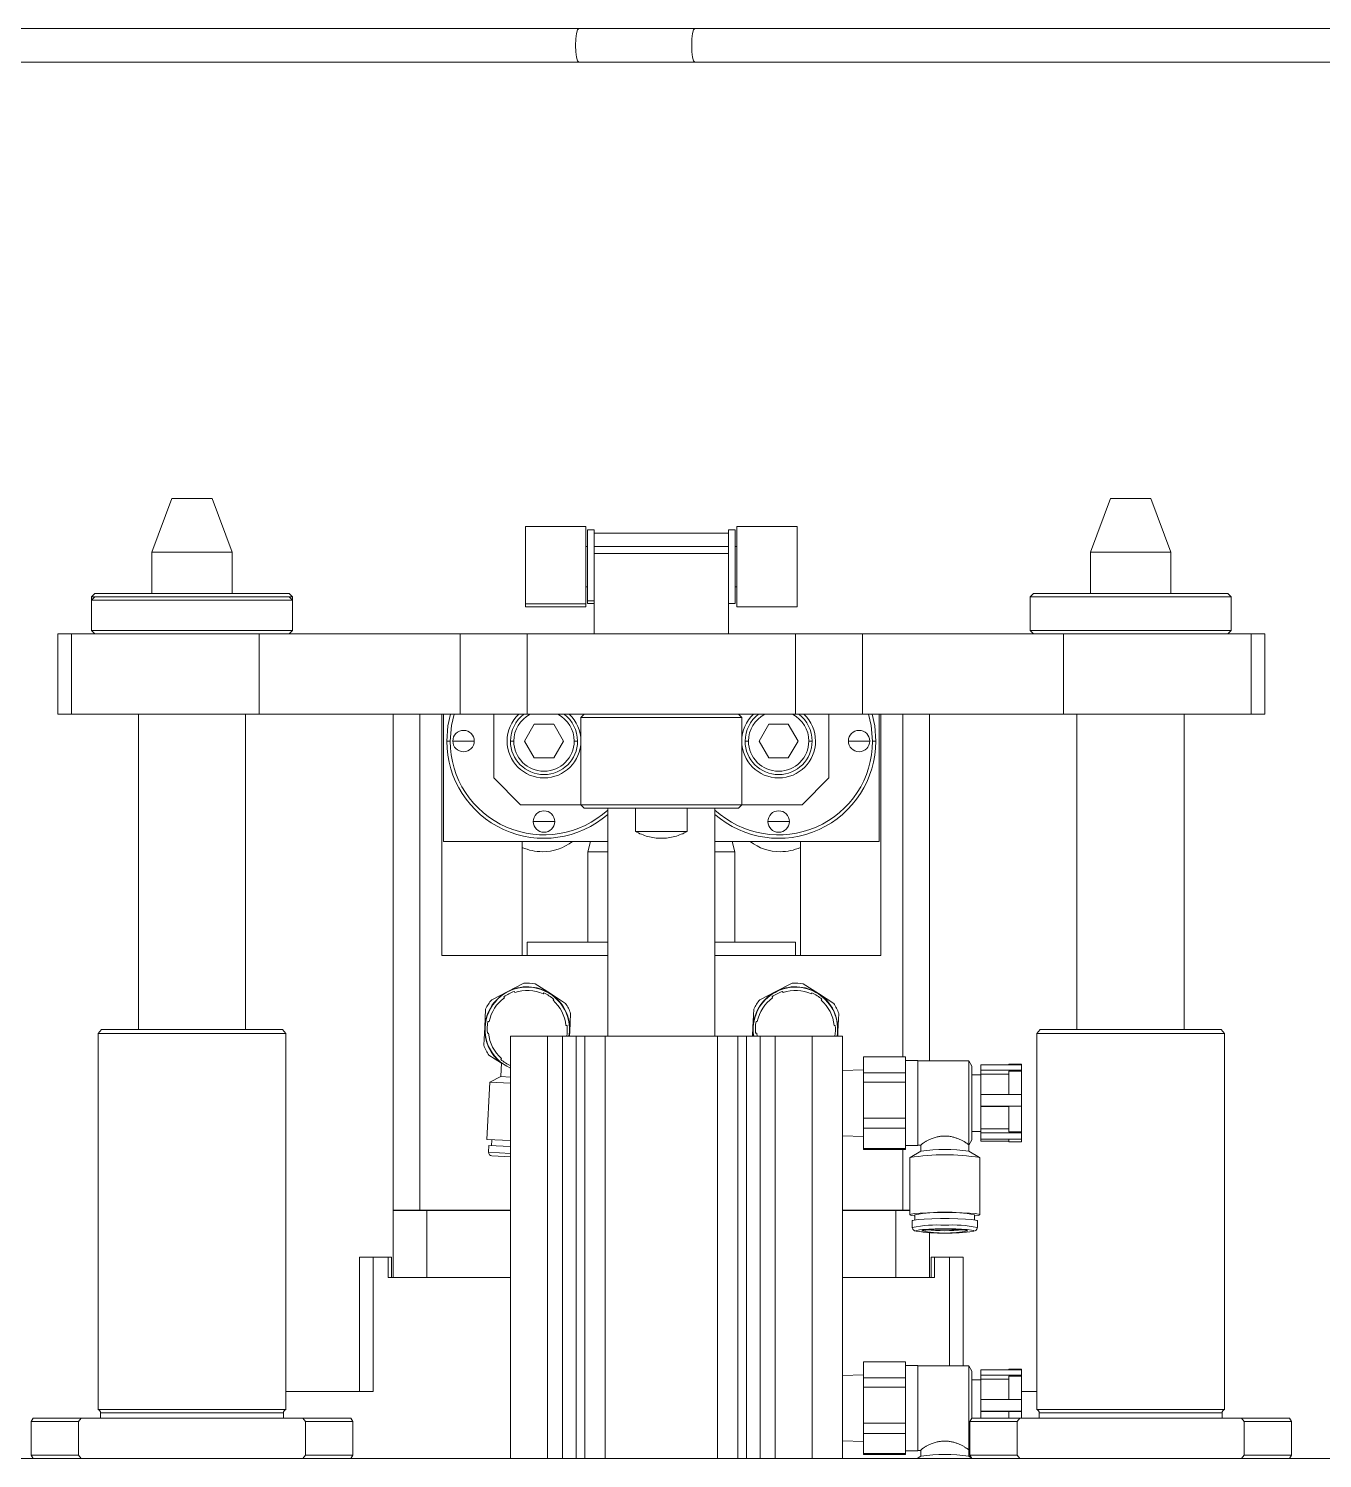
# Model space of a CAD drawing. Header units: millimetres. Extents: x 29 to 2500, y -68 to 1852.
# Drawn here: x 398.9 to 591.9, y 216.4 to 429.7 of the extents above; entities that cross this region are included whole.
import ezdxf

# ---------------------------------------------------------------- set-up
doc = ezdxf.new("R2010")
doc.units = ezdxf.units.MM
doc.header["$LTSCALE"] = 6

msp = doc.modelspace()

# ---------------------------------------------------------------- linework, layer by layer
at = {"color": 7, "linetype": 'Continuous', "lineweight": 18}
for p, q in [((498.252, 429.665), (342.428, 429.665)), ((634.302, 429.665), (480.935, 429.665)), ((342.428, 424.665), (498.252, 424.665)), ((480.935, 424.665), (634.302, 424.665)), ((420.258, 359.59), (417.258, 351.59)), ((420.258, 359.59), (421.022, 359.59)), ((421.022, 359.59), (426.258, 359.59)), ((429.258, 351.59), (426.258, 359.59)), ((560.258, 359.59), (557.258, 351.59)), ((560.258, 359.59), (561.022, 359.59)), ((561.022, 359.59), (566.258, 359.59)), ((569.258, 351.59), (566.258, 359.59)), ((482.008, 355.39), (473.008, 355.39)), ((473.008, 355.39), (473.008, 343.848)), ((482.008, 355.39), (482.008, 343.848)), ((483.258, 354.89), (482.258, 354.89)), ((482.258, 354.89), (482.258, 344.31)), ((483.258, 354.89), (483.258, 354.39)), ((503.258, 354.39), (483.258, 354.39)), ((483.258, 352.39), (483.258, 354.39)), ((503.258, 354.39), (503.258, 354.89)), ((503.258, 354.89), (504.258, 354.89)), ((503.258, 354.39), (503.258, 352.39)), ((504.258, 343.89), (504.258, 354.89)), ((504.508, 355.39), (513.508, 355.39)), ((504.508, 343.39), (504.508, 355.39)), ((513.508, 343.39), (513.508, 355.39)), ((482.008, 352.39), (482.258, 352.39)), ((503.258, 352.39), (483.258, 352.39)), ((483.258, 351.39), (483.258, 352.39)), ((503.258, 351.39), (503.258, 352.39)), ((504.258, 352.39), (504.508, 352.39)), ((417.258, 351.59), (417.258, 345.39)), ((417.258, 351.59), (418.786, 351.59)), ((418.786, 351.59), (429.258, 351.59)), ((429.258, 345.39), (429.258, 351.59)), ((503.258, 351.39), (483.258, 351.39)), ((483.258, 351.39), (483.258, 339.39)), ((503.258, 351.39), (503.258, 339.39)), ((557.258, 351.59), (557.258, 345.39)), ((557.258, 351.59), (558.786, 351.59)), ((558.786, 351.59), (569.258, 351.59)), ((569.258, 345.39), (569.258, 351.59)), ((482.008, 346.39), (482.258, 346.39)), ((504.258, 346.39), (504.508, 346.39)), ((408.758, 345.39), (408.258, 344.89)), ((408.758, 344.89), (408.258, 344.39)), ((408.258, 344.89), (408.258, 344.39)), ((408.758, 344.89), (408.258, 344.89)), ((408.258, 344.39), (408.258, 339.89)), ((438.258, 344.39), (408.258, 344.39)), ((408.758, 345.39), (437.758, 345.39)), ((408.758, 344.89), (437.758, 344.89)), ((438.258, 344.89), (437.758, 345.39)), ((438.258, 344.39), (437.758, 344.89)), ((438.258, 344.89), (437.758, 344.89)), ((438.258, 344.39), (438.258, 344.89)), ((438.258, 339.89), (438.258, 344.39)), ((482.008, 343.848), (473.008, 343.848)), ((473.008, 343.848), (473.008, 343.39)), ((473.008, 343.39), (482.008, 343.39)), ((482.008, 343.848), (482.008, 343.39)), ((483.258, 344.31), (482.258, 344.31)), ((482.258, 344.31), (482.258, 343.89)), ((482.258, 343.89), (483.258, 343.89)), ((503.258, 343.89), (504.258, 343.89)), ((504.508, 343.39), (513.508, 343.39)), ((548.758, 345.39), (548.258, 344.89)), ((548.258, 344.89), (548.258, 339.89)), ((578.258, 344.89), (548.258, 344.89)), ((548.758, 345.39), (577.758, 345.39)), ((578.258, 344.89), (577.758, 345.39)), ((578.258, 339.89), (578.258, 344.89)), ((403.258, 327.39), (403.258, 339.39)), ((403.258, 339.39), (405.258, 339.39)), ((405.258, 339.39), (405.258, 327.39)), ((405.258, 339.39), (433.258, 339.39)), ((408.258, 339.89), (408.758, 339.39)), ((408.258, 339.89), (438.258, 339.89)), ((433.258, 327.39), (433.258, 339.39)), ((433.258, 339.39), (463.258, 339.39)), ((437.758, 339.39), (438.258, 339.89)), ((463.258, 339.39), (463.258, 327.39)), ((463.258, 339.39), (473.258, 339.39)), ((473.258, 339.39), (473.258, 327.39)), ((513.258, 339.39), (473.258, 339.39)), ((513.258, 327.39), (513.258, 339.39)), ((513.258, 339.39), (523.258, 339.39)), ((523.258, 327.39), (523.258, 339.39)), ((523.258, 339.39), (553.258, 339.39)), ((548.258, 339.89), (548.758, 339.39)), ((548.258, 339.89), (578.258, 339.89)), ((553.258, 339.39), (553.258, 327.39)), ((553.258, 339.39), (581.258, 339.39)), ((577.758, 339.39), (578.258, 339.89)), ((581.258, 327.39), (581.258, 339.39)), ((581.258, 339.39), (583.258, 339.39)), ((583.258, 339.39), (583.258, 327.39)), ((405.258, 327.39), (403.258, 327.39)), ((405.258, 327.39), (433.258, 327.39)), ((415.258, 327.39), (415.258, 280.39)), ((431.258, 280.39), (431.258, 327.39)), ((463.258, 327.39), (433.258, 327.39)), ((453.258, 253.4), (453.258, 327.39)), ((457.258, 327.39), (457.258, 253.4)), ((460.508, 291.39), (460.508, 327.39)), ((460.758, 327.39), (460.758, 308.39)), ((473.258, 327.39), (463.258, 327.39)), ((468.258, 317.89), (468.258, 327.39)), ((513.258, 327.39), (473.258, 327.39)), ((481.758, 327.39), (481.258, 326.89)), ((481.258, 326.89), (481.258, 313.89)), ((505.258, 326.89), (481.258, 326.89)), ((505.258, 326.89), (504.758, 327.39)), ((505.258, 313.89), (505.258, 326.89)), ((523.258, 327.39), (513.258, 327.39)), ((518.258, 327.39), (518.258, 317.89)), ((553.258, 327.39), (523.258, 327.39)), ((525.758, 327.39), (525.758, 308.39)), ((526.008, 291.39), (526.008, 327.39)), ((529.258, 276.29), (529.258, 327.39)), ((533.258, 327.39), (533.258, 275.69)), ((553.258, 327.39), (581.258, 327.39)), ((555.258, 327.39), (555.258, 280.39)), ((571.258, 280.39), (571.258, 327.39)), ((583.258, 327.39), (581.258, 327.39)), ((474.315, 325.89), (472.871, 323.39)), ((477.202, 325.89), (474.315, 325.89)), ((478.645, 323.39), (477.202, 325.89)), ((509.315, 325.89), (507.871, 323.39)), ((512.202, 325.89), (509.315, 325.89)), ((513.645, 323.39), (512.202, 325.89)), ((461.758, 323.39), (461.258, 323.39)), ((463.758, 323.39), (462.158, 323.39)), ((463.758, 323.39), (465.358, 323.39)), ((470.758, 323.39), (471.258, 323.39)), ((472.871, 323.39), (474.315, 320.89)), ((477.202, 320.89), (478.645, 323.39)), ((480.758, 323.39), (480.258, 323.39)), ((505.758, 323.39), (506.258, 323.39)), ((507.871, 323.39), (509.315, 320.89)), ((512.202, 320.89), (513.645, 323.39)), ((515.758, 323.39), (515.258, 323.39)), ((522.758, 323.39), (521.158, 323.39)), ((522.758, 323.39), (524.358, 323.39)), ((524.758, 323.39), (525.258, 323.39)), ((474.315, 320.89), (477.202, 320.89)), ((509.315, 320.89), (512.202, 320.89)), ((468.258, 317.89), (472.258, 313.89)), ((514.258, 313.89), (518.258, 317.89)), ((481.258, 313.89), (472.258, 313.89)), ((481.258, 313.89), (481.758, 313.39)), ((481.258, 313.89), (505.258, 313.89)), ((504.758, 313.39), (505.258, 313.89)), ((514.258, 313.89), (505.258, 313.89)), ((475.758, 311.39), (474.158, 311.39)), ((475.758, 311.39), (477.358, 311.39)), ((504.758, 313.39), (481.758, 313.39)), ((485.258, 313.39), (485.258, 279.39)), ((489.385, 313.39), (489.385, 309.89)), ((497.131, 309.89), (497.131, 313.39)), ((501.258, 279.39), (501.258, 313.39)), ((510.758, 311.39), (509.158, 311.39)), ((510.758, 311.39), (512.358, 311.39)), ((497.131, 309.89), (489.385, 309.89)), ((460.758, 308.39), (485.258, 308.39)), ((472.508, 307.516), (472.508, 308.39)), ((472.508, 291.39), (472.508, 307.516)), ((482.69, 308.39), (482.288, 306.89)), ((501.258, 308.39), (525.758, 308.39)), ((503.826, 308.39), (504.228, 306.89)), ((514.008, 307.516), (514.008, 308.39)), ((514.008, 291.39), (514.008, 307.516)), ((482.288, 293.39), (482.288, 306.89)), ((485.258, 306.89), (482.288, 306.89)), ((504.228, 306.89), (501.258, 306.89)), ((504.228, 293.39), (504.228, 306.89)), ((473.258, 293.39), (473.258, 291.39)), ((473.258, 293.39), (485.258, 293.39)), ((501.258, 293.39), (513.258, 293.39)), ((513.258, 293.39), (513.258, 291.39)), ((460.508, 291.39), (485.258, 291.39)), ((501.258, 291.39), (526.008, 291.39)), ((467.959, 284.809), (470.361, 286.041)), ((470.361, 286.041), (472.763, 287.272)), ((471.34, 286.049), (471.421, 285.892)), ((474.436, 287.189), (476.703, 285.724)), ((475.634, 285.681), (475.73, 285.83)), ((507.959, 284.809), (510.361, 286.041)), ((510.361, 286.041), (512.763, 287.272)), ((511.34, 286.049), (511.421, 285.892)), ((514.436, 287.189), (516.703, 285.724)), ((515.634, 285.681), (515.73, 285.83)), ((469.864, 285.093), (469.783, 285.251)), ((476.703, 285.724), (478.971, 284.26)), ((477.2, 284.88), (477.104, 284.732)), ((509.864, 285.093), (509.783, 285.251)), ((516.703, 285.724), (518.971, 284.26)), ((517.2, 284.88), (517.104, 284.732)), ((466.916, 280.707), (467.051, 283.403)), ((467.399, 281.559), (467.575, 281.55)), ((479.735, 282.77), (479.6, 280.074)), ((506.916, 280.707), (507.051, 283.403)), ((507.399, 281.559), (507.575, 281.55)), ((519.735, 282.77), (519.6, 280.074)), ((409.758, 280.39), (409.258, 279.79)), ((409.258, 279.79), (409.258, 223.673)), ((423.258, 279.79), (409.258, 279.79)), ((436.758, 280.39), (409.758, 280.39)), ((437.258, 279.79), (423.258, 279.79)), ((437.258, 279.79), (436.758, 280.39)), ((437.258, 223.673), (437.258, 279.79)), ((466.781, 278.011), (466.916, 280.707)), ((467.488, 279.802), (467.311, 279.811)), ((479.028, 280.978), (479.205, 280.969)), ((479.6, 280.074), (479.566, 279.39)), ((506.85, 279.39), (506.916, 280.707)), ((506.916, 280.707), (506.987, 279.39)), ((507.488, 279.802), (507.311, 279.811)), ((507.488, 279.802), (507.545, 279.39)), ((519.028, 280.978), (519.205, 280.969)), ((519.6, 280.074), (519.566, 279.39)), ((549.758, 280.39), (549.258, 279.79)), ((549.258, 279.79), (549.258, 223.673)), ((577.258, 279.79), (549.258, 279.79)), ((576.758, 280.39), (549.758, 280.39)), ((577.258, 279.79), (576.758, 280.39)), ((577.258, 223.673), (577.258, 279.79)), ((470.758, 216.39), (470.758, 279.39)), ((476.258, 279.39), (470.758, 279.39)), ((476.258, 216.39), (476.258, 279.39)), ((478.536, 279.39), (476.258, 279.39)), ((478.536, 216.39), (478.536, 279.39)), ((480.536, 279.39), (478.536, 279.39)), ((480.536, 216.39), (480.536, 279.39)), ((481.858, 279.39), (480.536, 279.39)), ((481.858, 216.39), (481.858, 279.39)), ((481.858, 279.39), (484.858, 279.39)), ((484.858, 216.39), (484.858, 279.39)), ((501.658, 279.39), (484.858, 279.39)), ((501.658, 216.39), (501.658, 279.39)), ((501.658, 279.39), (504.658, 279.39)), ((504.658, 216.39), (504.658, 279.39)), ((505.98, 279.39), (504.658, 279.39)), ((505.98, 216.39), (505.98, 279.39)), ((507.98, 279.39), (505.98, 279.39)), ((507.98, 216.39), (507.98, 279.39)), ((510.258, 279.39), (507.98, 279.39)), ((510.258, 216.39), (510.258, 279.39)), ((515.758, 279.39), (510.258, 279.39)), ((515.758, 216.39), (515.758, 279.39)), ((520.258, 279.39), (515.758, 279.39)), ((520.258, 216.39), (520.258, 279.39)), ((469.401, 275.322), (467.545, 276.521)), ((469.405, 275.406), (469.302, 273.343)), ((469.316, 275.9), (469.412, 276.049)), ((529.694, 276.29), (523.394, 276.29)), ((523.394, 276.29), (523.394, 276.28)), ((523.394, 276.28), (529.694, 276.28)), ((523.394, 273.907), (523.394, 276.28)), ((529.694, 276.29), (529.694, 276.28)), ((529.694, 275.094), (529.694, 276.28)), ((531.494, 275.74), (529.694, 275.74)), ((531.494, 275.74), (531.494, 269.825)), ((539.132, 275.69), (531.494, 275.69)), ((539.594, 274.89), (539.132, 275.69)), ((539.132, 263.132), (539.132, 275.69)), ((546.994, 275.19), (545.094, 275.19)), ((545.094, 275.084), (545.094, 275.19)), ((546.994, 275.19), (546.994, 275.084)), ((469.302, 273.343), (467.658, 272.5)), ((470.758, 273.27), (469.302, 273.343)), ((523.394, 274.352), (520.258, 274.254)), ((523.394, 273.907), (529.694, 273.907)), ((523.394, 273.907), (523.394, 272.518)), ((529.694, 273.907), (529.694, 275.094)), ((529.694, 273.907), (529.694, 272.518)), ((539.594, 274.89), (539.594, 269.767)), ((540.894, 273.615), (539.594, 273.615)), ((546.994, 275.084), (540.894, 275.084)), ((540.894, 274.315), (540.894, 275.084)), ((546.994, 274.315), (540.894, 274.315)), ((540.894, 273.701), (540.894, 274.315)), ((545.094, 273.701), (540.894, 273.701)), ((540.894, 270.621), (540.894, 273.701)), ((545.094, 270.656), (545.094, 274.156)), ((545.094, 274.156), (546.994, 274.156)), ((546.994, 274.315), (546.994, 275.084)), ((546.994, 274.156), (546.994, 274.315)), ((546.994, 274.156), (546.994, 270.656)), ((467.658, 272.5), (467.232, 263.97)), ((470.758, 272.345), (467.658, 272.5)), ((523.394, 272.518), (529.694, 272.518)), ((523.394, 267.132), (523.394, 272.518)), ((529.694, 269.825), (529.694, 272.518)), ((529.694, 267.132), (529.694, 269.825)), ((531.494, 269.825), (531.494, 263.04)), ((539.594, 269.767), (539.594, 263.89)), ((546.994, 270.668), (540.894, 270.668)), ((540.894, 268.922), (540.894, 270.668)), ((546.994, 268.922), (540.894, 268.922)), ((540.894, 268.875), (540.894, 268.922)), ((545.094, 268.875), (540.894, 268.875)), ((540.894, 265.541), (540.894, 268.875)), ((545.094, 265.121), (545.094, 268.91)), ((545.094, 268.91), (546.994, 268.91)), ((546.994, 268.922), (546.994, 270.668)), ((546.994, 268.91), (546.994, 268.922)), ((546.994, 268.91), (546.994, 265.121)), ((523.394, 267.132), (529.694, 267.132)), ((523.394, 267.132), (523.394, 265.628)), ((529.694, 267.132), (529.694, 265.628)), ((520.258, 264.526), (523.394, 264.428)), ((523.394, 265.628), (529.694, 265.628)), ((523.394, 262.615), (523.394, 265.628)), ((529.694, 264.121), (529.694, 265.628)), ((539.594, 265.165), (540.894, 265.165)), ((545.094, 265.541), (540.894, 265.541)), ((540.894, 264.974), (540.894, 265.541)), ((546.994, 264.974), (540.894, 264.974)), ((540.894, 263.997), (540.894, 264.974)), ((546.994, 265.121), (545.094, 265.121)), ((546.994, 264.974), (546.994, 265.121)), ((546.994, 263.997), (546.994, 264.974)), ((470.758, 263.794), (467.232, 263.97)), ((467.537, 263.054), (467.487, 262.055)), ((470.758, 262.893), (467.537, 263.054)), ((467.981, 263.933), (467.936, 263.034)), ((523.394, 262.615), (529.694, 262.615)), ((523.394, 262.615), (523.394, 262.49)), ((523.394, 262.49), (529.694, 262.49)), ((529.258, 253.4), (529.258, 262.49)), ((529.694, 262.615), (529.694, 264.121)), ((529.694, 263.04), (531.494, 263.04)), ((529.694, 262.615), (529.694, 262.49)), ((531.494, 263.09), (531.944, 263.09)), ((531.944, 263.107), (531.944, 262.186)), ((539.144, 263.111), (539.594, 263.89)), ((539.144, 262.186), (539.144, 263.125)), ((546.994, 263.997), (540.894, 263.997)), ((540.894, 263.697), (540.894, 263.997)), ((545.094, 263.697), (540.894, 263.697)), ((545.094, 263.59), (545.094, 263.997)), ((545.094, 263.59), (546.994, 263.59)), ((546.994, 263.997), (546.994, 263.59)), ((467.487, 262.055), (470.758, 261.892)), ((470.758, 261.391), (467.961, 261.531)), ((530.344, 261.25), (530.344, 252.729)), ((531.969, 262.2), (530.381, 261.292)), ((540.707, 261.292), (539.118, 262.2)), ((540.744, 252.729), (540.744, 261.25)), ((457.258, 253.4), (453.258, 253.4)), ((453.258, 243.39), (453.258, 253.39)), ((453.258, 253.39), (458.258, 253.39)), ((470.758, 253.4), (457.258, 253.4)), ((458.258, 253.39), (458.258, 243.39)), ((470.758, 253.39), (458.258, 253.39)), ((529.258, 253.4), (520.258, 253.4)), ((528.258, 253.39), (520.258, 253.39)), ((528.258, 243.39), (528.258, 253.39)), ((528.258, 253.39), (530.344, 253.39)), ((530.344, 253.4), (529.258, 253.4)), ((530.694, 251.831), (530.694, 250.834)), ((531.094, 252.729), (531.094, 251.964)), ((539.994, 251.964), (539.994, 252.729)), ((540.394, 250.834), (540.394, 251.831)), ((533.258, 250.082), (533.258, 243.39)), ((448.258, 226.39), (448.258, 246.39)), ((448.258, 246.39), (450.258, 246.39)), ((450.258, 246.39), (450.258, 226.39)), ((450.258, 246.39), (452.508, 246.39)), ((452.508, 243.39), (452.508, 246.39)), ((452.508, 246.39), (453.008, 246.39)), ((453.008, 246.39), (453.008, 243.39)), ((533.508, 243.39), (533.508, 246.39)), ((533.508, 246.39), (534.008, 246.39)), ((534.008, 246.39), (534.008, 243.39)), ((534.008, 246.39), (536.258, 246.39)), ((536.258, 230.19), (536.258, 246.39)), ((536.258, 246.39), (538.258, 246.39)), ((538.258, 246.39), (538.258, 230.19)), ((452.508, 243.39), (470.758, 243.39)), ((520.258, 243.39), (534.008, 243.39)), ((529.694, 230.79), (523.394, 230.79)), ((523.394, 230.79), (523.394, 230.78)), ((523.394, 230.78), (529.694, 230.78)), ((523.394, 228.407), (523.394, 230.78)), ((529.694, 230.79), (529.694, 230.78)), ((529.694, 229.594), (529.694, 230.78)), ((523.394, 228.852), (520.258, 228.754)), ((523.394, 228.407), (529.694, 228.407)), ((523.394, 228.407), (523.394, 227.018)), ((531.494, 230.24), (529.694, 230.24)), ((529.694, 228.407), (529.694, 229.594)), ((529.694, 228.407), (529.694, 227.018)), ((531.494, 230.24), (531.494, 224.325)), ((539.132, 230.19), (531.494, 230.19)), ((539.594, 229.39), (539.132, 230.19)), ((539.132, 217.632), (539.132, 230.19)), ((539.594, 229.39), (539.594, 224.267)), ((546.994, 229.584), (540.894, 229.584)), ((540.894, 228.815), (540.894, 229.584)), ((546.994, 228.815), (540.894, 228.815)), ((540.894, 228.201), (540.894, 228.815)), ((546.994, 229.69), (545.094, 229.69)), ((545.094, 229.584), (545.094, 229.69)), ((545.094, 228.656), (546.994, 228.656)), ((545.094, 225.156), (545.094, 228.656)), ((546.994, 229.69), (546.994, 229.584)), ((546.994, 228.815), (546.994, 229.584)), ((546.994, 228.656), (546.994, 228.815)), ((546.994, 228.656), (546.994, 225.156)), ((437.258, 226.39), (450.258, 226.39)), ((523.394, 227.018), (529.694, 227.018)), ((523.394, 221.632), (523.394, 227.018)), ((529.694, 224.325), (529.694, 227.018)), ((540.894, 228.115), (539.594, 228.115)), ((545.094, 228.201), (540.894, 228.201)), ((540.894, 225.121), (540.894, 228.201)), ((546.994, 226.39), (549.258, 226.39)), ((529.694, 221.632), (529.694, 224.325)), ((531.494, 224.325), (531.494, 217.54)), ((539.594, 224.267), (539.594, 222.39)), ((546.994, 225.168), (540.894, 225.168)), ((540.894, 223.422), (540.894, 225.168)), ((546.994, 223.422), (546.994, 225.168)), ((399.548, 222.39), (399.258, 221.89)), ((399.258, 221.89), (399.258, 216.89)), ((399.258, 221.89), (406.317, 221.89)), ((399.548, 222.39), (406.73, 222.39)), ((406.317, 221.89), (406.73, 222.39)), ((406.317, 216.89), (406.317, 221.89)), ((406.73, 222.39), (439.786, 222.39)), ((409.258, 223.673), (423.258, 223.673)), ((409.628, 223.19), (409.628, 222.39)), ((423.258, 223.19), (409.628, 223.19)), ((423.258, 223.673), (437.258, 223.673)), ((436.888, 223.19), (423.258, 223.19)), ((436.888, 222.39), (436.888, 223.19)), ((439.786, 222.39), (440.199, 221.89)), ((439.786, 222.39), (446.968, 222.39)), ((440.199, 221.89), (440.199, 216.89)), ((440.199, 221.89), (447.258, 221.89)), ((447.258, 221.89), (446.968, 222.39)), ((447.258, 216.89), (447.258, 221.89)), ((539.548, 222.39), (539.258, 221.89)), ((539.258, 221.89), (539.258, 216.89)), ((539.258, 221.89), (546.317, 221.89)), ((539.548, 222.39), (546.73, 222.39)), ((546.994, 223.422), (540.894, 223.422)), ((540.894, 223.375), (540.894, 223.422)), ((545.094, 223.375), (540.894, 223.375)), ((540.894, 222.39), (540.894, 223.375)), ((545.094, 222.39), (545.094, 223.41)), ((545.094, 223.41), (546.994, 223.41)), ((546.317, 221.89), (546.73, 222.39)), ((546.317, 216.89), (546.317, 221.89)), ((546.73, 222.39), (579.786, 222.39)), ((546.994, 223.41), (546.994, 223.422)), ((546.994, 223.41), (546.994, 222.39)), ((549.258, 223.673), (577.258, 223.673)), ((549.628, 223.19), (549.628, 222.39)), ((576.888, 223.19), (549.628, 223.19)), ((576.888, 222.39), (576.888, 223.19)), ((579.786, 222.39), (580.199, 221.89)), ((579.786, 222.39), (586.968, 222.39)), ((580.199, 221.89), (580.199, 216.89)), ((580.199, 221.89), (587.258, 221.89)), ((587.258, 221.89), (586.968, 222.39)), ((587.258, 216.89), (587.258, 221.89)), ((523.394, 221.632), (529.694, 221.632)), ((523.394, 221.632), (523.394, 220.128)), ((523.394, 220.128), (529.694, 220.128)), ((523.394, 217.115), (523.394, 220.128)), ((529.694, 221.632), (529.694, 220.128)), ((529.694, 218.621), (529.694, 220.128)), ((520.258, 219.026), (523.394, 218.928)), ((529.694, 217.115), (529.694, 218.621)), ((531.494, 217.59), (531.944, 217.59)), ((531.944, 217.607), (531.944, 216.686)), ((539.144, 217.611), (539.258, 217.808)), ((539.144, 216.686), (539.144, 217.625)), ((120.258, 216.39), (676.258, 216.39)), ((399.258, 216.89), (399.548, 216.39)), ((399.258, 216.89), (406.317, 216.89)), ((406.73, 216.39), (406.317, 216.89)), ((440.199, 216.89), (439.786, 216.39)), ((440.199, 216.89), (447.258, 216.89)), ((446.968, 216.39), (447.258, 216.89)), ((523.394, 217.115), (529.694, 217.115)), ((523.394, 217.115), (523.394, 216.99)), ((523.394, 216.99), (529.694, 216.99)), ((529.694, 217.54), (531.494, 217.54)), ((529.694, 217.115), (529.694, 216.99)), ((531.969, 216.7), (531.427, 216.39)), ((539.492, 216.487), (539.118, 216.7)), ((539.258, 216.89), (539.548, 216.39)), ((539.258, 216.89), (546.317, 216.89)), ((546.73, 216.39), (546.317, 216.89)), ((580.199, 216.89), (579.786, 216.39)), ((580.199, 216.89), (587.258, 216.89)), ((586.968, 216.39), (587.258, 216.89))]:
    msp.add_line(p, q, dxfattribs=at)
at = {"color": 7, "linetype": 'Continuous', "lineweight": 18, "flags": 128}
for points in [[(480.935, 424.665), (480.756, 424.855), (480.604, 425.397), (480.502, 426.208), (480.467, 427.165), (480.502, 428.122), (480.604, 428.933), (480.756, 429.475), (480.935, 429.665)], [(498.252, 429.665), (498.073, 429.475), (497.921, 428.933), (497.82, 428.122), (497.784, 427.165), (497.82, 426.208), (497.921, 425.397), (498.073, 424.855), (498.252, 424.665)], [(461.258, 323.39), (461.437, 325.658), (461.821, 327.39)], [(462.342, 327.39), (461.949, 325.694), (461.758, 323.39)], [(524.758, 323.39), (524.567, 325.694), (524.175, 327.39)], [(524.695, 327.39), (525.08, 325.658), (525.258, 323.39)], [(539.994, 252.545), (540.047, 252.551), (540.567, 252.637), (540.744, 252.729), (540.567, 252.821), (540.047, 252.907), (539.221, 252.981), (538.144, 253.038), (536.89, 253.073), (535.544, 253.085), (534.198, 253.073), (532.944, 253.038), (531.867, 252.981), (531.041, 252.907), (530.521, 252.821), (530.344, 252.729), (530.521, 252.637), (531.041, 252.551), (531.094, 252.545)], [(540.394, 251.831), (540.383, 251.854), (540.114, 251.943), (539.506, 252.023), (538.605, 252.089), (537.476, 252.136), (536.204, 252.16), (534.884, 252.16), (533.612, 252.136), (532.483, 252.089), (531.582, 252.023), (530.974, 251.943), (530.705, 251.854), (530.694, 251.831)], [(531.76, 250.482), (531.587, 250.459), (531.238, 250.377), (531.238, 250.293), (531.263, 250.282)], [(532.129, 250.317), (532.224, 250.393), (532.305, 250.411)], [(539.823, 250.282), (539.85, 250.293), (539.85, 250.377), (539.501, 250.459), (538.862, 250.528)]]:
    msp.add_lwpolyline(points, dxfattribs=at)
at = {"color": 7, "linetype": 'Continuous', "lineweight": 18}
for centre, radius, start, end in [((475.758, 323.39), 5.5, 133.34176, 180), ((475.758, 323.39), 5, 126.8699, 180), ((475.758, 323.39), 4.5, 117.26604, 180), ((475.758, 323.39), 4.5, 0, 62.73396), ((475.758, 323.39), 5, 0, 53.1301), ((475.758, 323.39), 5.5, 0, 46.65824), ((510.758, 323.39), 5.5, 133.34176, 180), ((510.758, 323.39), 5, 126.8699, 180), ((510.758, 323.39), 4.5, 117.26604, 180), ((510.758, 323.39), 4.5, 0, 62.73396), ((510.758, 323.39), 5, 0, 53.1301), ((510.758, 323.39), 5.5, 0, 46.65824), ((463.758, 323.39), 1.6, 0, 180), ((522.758, 323.39), 1.6, 360, 180), ((475.758, 323.39), 14.5, 180, 310.93272), ((475.758, 323.39), 14, 180, 312.73211), ((463.758, 323.39), 1.6, 180, 0), ((475.758, 323.39), 5.5, 180, 0), ((475.758, 323.39), 5, 180, 0), ((475.758, 323.39), 4.5, 180, 0), ((510.758, 323.39), 14, 227.26789, 0), ((510.758, 323.39), 14.5, 229.06728, 0), ((510.758, 323.39), 5.5, 180, 0), ((510.758, 323.39), 5, 180, 0), ((510.758, 323.39), 4.5, 180, 0), ((522.758, 323.39), 1.6, 180, 360), ((475.758, 311.39), 1.6, 0, 180), ((475.758, 311.39), 1.6, 180, 0), ((510.758, 311.39), 1.6, 0, 180), ((510.758, 311.39), 1.6, 180, 0), ((475.508, 314.39), 7.5, 246.42182, 270), ((475.508, 314.39), 7.5, 270, 306.8699), ((511.008, 314.39), 7.5, 233.1301, 270), ((511.008, 314.39), 7.5, 270, 293.57818), ((473.258, 280.39), 6.35, 350.93933, 177.14235), ((473.258, 280.39), 6.3, 350.8668, 246.62013), ((473.258, 280.39), 5.975, 108.72148, 125.56323), ((473.258, 280.39), 5.8, 65.81924, 108.46547), ((473.258, 280.39), 6.9, 80.17386, 94.11085), ((473.258, 280.39), 5.975, 48.72148, 65.56323), ((513.258, 280.39), 6.35, 350.93933, 177.14235), ((513.258, 280.39), 6.3, 350.8668, 189.1332), ((513.258, 280.39), 5.975, 108.72148, 125.56323), ((513.258, 280.39), 5.8, 65.81924, 108.46547), ((513.258, 280.39), 6.9, 80.17386, 94.11085), ((513.258, 280.39), 5.975, 48.72148, 65.56323), ((473.258, 280.39), 6.9, 140.17386, 154.11085), ((473.258, 280.39), 5.8, 125.81924, 168.46547), ((473.258, 280.39), 5.8, 5.81924, 48.46547), ((473.258, 280.39), 6.9, 20.17386, 34.11085), ((513.258, 280.39), 6.9, 140.17386, 154.11085), ((513.258, 280.39), 5.8, 125.81924, 168.46547), ((513.258, 280.39), 5.8, 5.81924, 48.46547), ((513.258, 280.39), 6.9, 20.17386, 34.11085), ((473.258, 280.39), 5.975, 168.72148, 185.56323), ((513.258, 280.39), 5.975, 168.72148, 185.56323), ((473.258, 280.39), 6.35, 177.14235, 232.60599), ((473.258, 280.39), 5.8, 185.81924, 228.46547), ((473.258, 280.39), 5.975, 350.36541, 5.56323), ((513.258, 280.39), 5.975, 350.36541, 5.56323), ((473.258, 280.39), 6.9, 200.17386, 214.11085), ((473.258, 280.39), 5.975, 228.72148, 245.56323), ((535.544, 240.085), 22.403, 80.81885, 99.18115), ((467.986, 262.03), 0.5, 177.14235, 267.14235), ((535.544, 230.833), 30.858, 80.29844, 99.70156), ((535.544, 227.827), 25.297, 79.86844, 100.13156), ((534.286, 233.911), 17.3, 85.83134, 101.98444), ((535.546, 280.315), 30.336, 261.88359, 278.10617), ((535.085, 214.635), 36.001, 89.26899, 95.29831), ((535.52, 268.859), 18.849, 259.63361, 280.53624), ((535.01, 228.268), 22.308, 88.62956, 96.96625), ((535.547, 281.75), 31.395, 264.97873, 274.98401), ((536.804, 233.991), 17.221, 77.96688, 94.19544), ((535.895, 209.334), 41.3, 85.88064, 90.48686), ((536.527, 240.14), 10.475, 76.52892, 95.38457), ((409.128, 223.19), 0.5, 360, 74.92994), ((437.388, 223.19), 0.5, 105.07006, 180), ((549.128, 223.19), 0.5, 360, 74.92994), ((577.388, 223.19), 0.5, 105.07006, 180), ((535.544, 194.585), 22.403, 80.81885, 99.18115)]:
    msp.add_arc(centre, radius, start, end, dxfattribs=at)
for points, knots in [([(489.385, 309.89), (489.989, 309.608), (491.163, 309.059), (493.258, 308.808), (495.354, 309.059), (496.528, 309.608), (497.131, 309.89)], [0, 0, 0, 0, 0.2570331, 0.5, 0.7429669, 1, 1, 1, 1]), ([(531.947, 263.107), (531.946, 263.108), (531.943, 263.115), (531.969, 263.152), (532.032, 263.212), (532.132, 263.289), (532.252, 263.377), (532.412, 263.483), (532.659, 263.633), (532.898, 263.766), (533.175, 263.903), (533.405, 264.008), (533.658, 264.112), (533.935, 264.211), (534.231, 264.301), (534.517, 264.37), (534.867, 264.435), (535.203, 264.472), (535.544, 264.481), (535.899, 264.471), (536.262, 264.43), (536.702, 264.343), (537.121, 264.226), (537.592, 264.052), (537.953, 263.886), (538.222, 263.747), (538.414, 263.641), (538.59, 263.536), (538.749, 263.435), (538.886, 263.342), (539.015, 263.246), (539.098, 263.174), (539.124, 263.142), (539.132, 263.132)], [0, 0, 0, 0, 0.0084449, 0.034966, 0.0827079, 0.103839, 0.1275263, 0.1752954, 0.199399, 0.2519818, 0.2786026, 0.305539, 0.3342806, 0.3632316, 0.3928949, 0.4228358, 0.4451548, 0.4901977, 0.5129847, 0.535883, 0.5845225, 0.6103585, 0.6588315, 0.7071261, 0.7603686, 0.7873257, 0.8146105, 0.8434346, 0.8724806, 0.9022787, 0.9323629, 0.977651, 1, 1, 1, 1]), ([(539.132, 263.132), (539.14, 263.134), (539.148, 263.137), (539.144, 263.125), (539.144, 263.125)], [0, 0, 0, 0, 0.992228, 1, 1, 1, 1]), ([(530.703, 250.847), (530.7, 250.827), (530.685, 250.736), (530.748, 250.585), (530.854, 250.446), (530.974, 250.362), (531.045, 250.326), (531.085, 250.315), (531.089, 250.314)], [0, 0, 0, 0, 0.0630523, 0.2933033, 0.4903675, 0.6941414, 0.9679828, 1, 1, 1, 1]), ([(532.264, 250.393), (532.263, 250.393), (532.255, 250.389), (532.283, 250.403), (532.349, 250.413), (532.369, 250.416)], [0, 0, 0, 0, 0.0878844, 0.7363334, 1, 1, 1, 1]), ([(535.544, 250.569), (535.723, 250.568), (536.246, 250.567), (537.085, 250.548), (537.942, 250.505), (538.516, 250.458), (538.802, 250.401), (538.811, 250.398), (538.813, 250.397)], [0, 0, 0, 0, 0.1122858, 0.3279495, 0.5438505, 0.7585436, 0.9311958, 1, 1, 1, 1]), ([(540.007, 250.318), (540.053, 250.336), (540.132, 250.365), (540.283, 250.495), (540.384, 250.664), (540.383, 250.784), (540.383, 250.831)], [0, 0, 0, 0, 0.3560599, 0.6086025, 0.8485263, 1, 1, 1, 1]), ([(531.947, 217.607), (531.946, 217.608), (531.943, 217.615), (531.969, 217.652), (532.032, 217.712), (532.132, 217.789), (532.252, 217.877), (532.412, 217.983), (532.659, 218.133), (532.898, 218.266), (533.175, 218.403), (533.405, 218.508), (533.658, 218.612), (533.935, 218.711), (534.231, 218.801), (534.517, 218.87), (534.867, 218.935), (535.203, 218.972), (535.544, 218.981), (535.899, 218.971), (536.262, 218.93), (536.702, 218.843), (537.121, 218.726), (537.592, 218.552), (537.953, 218.386), (538.222, 218.247), (538.414, 218.141), (538.59, 218.036), (538.749, 217.935), (538.886, 217.842), (539.015, 217.746), (539.098, 217.674), (539.124, 217.642), (539.132, 217.632)], [0, 0, 0, 0, 0.00844487, 0.03496604, 0.08270788, 0.10383901, 0.12752626, 0.17529539, 0.19939896, 0.25198177, 0.27860265, 0.30553897, 0.33428059, 0.36323158, 0.39289492, 0.42283581, 0.44515479, 0.49019767, 0.51298475, 0.535883, 0.5845225, 0.61035846, 0.65883149, 0.70712615, 0.76036864, 0.7873257, 0.81461049, 0.84343457, 0.87248062, 0.90227872, 0.93236286, 0.977651, 1, 1, 1, 1]), ([(539.132, 217.632), (539.14, 217.634), (539.148, 217.637), (539.144, 217.625), (539.144, 217.625)], [0, 0, 0, 0, 0.992228, 1, 1, 1, 1])]:
    msp.add_open_spline(points, degree=3, knots=knots, dxfattribs=at)

doc.saveas('drawing.dxf')
